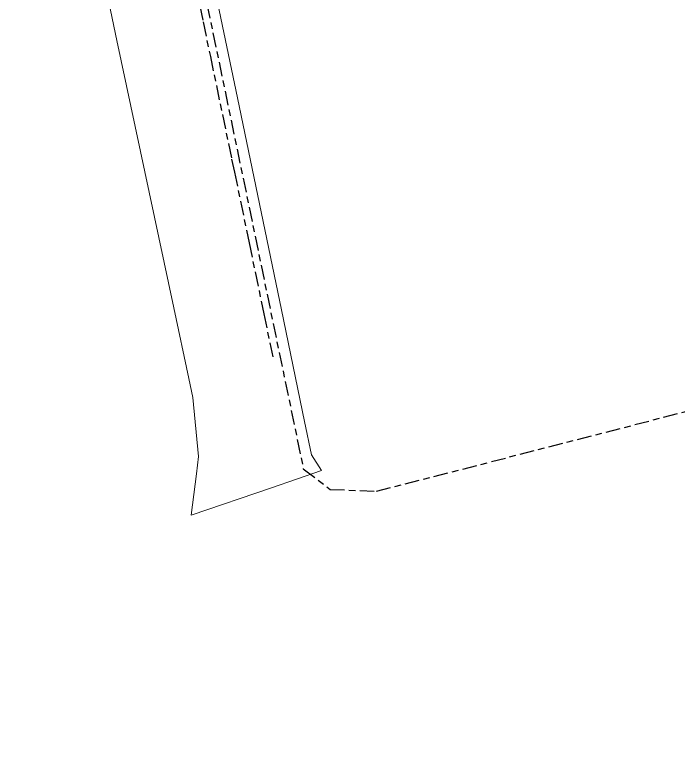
# Model space of a CAD drawing. Header units: metres. Extents: x 314590 to 317940, y 6263421 to 6264427.
# Drawn here: x 317067.9 to 317251.6, y 6263420.9 to 6263628.8 of the extents above; entities that cross this region are included whole.
import ezdxf

# ---------------------------------------------------------------- set-up
doc = ezdxf.new("R2010")
doc.units = ezdxf.units.M
doc.linetypes.add('Cable Exist UG', pattern=[8.2, 4, -1.2, 1.8, -1.2])
doc.layers.add('Cadastre Roads_SP_EXT', color=9, linetype='Continuous', lineweight=5)
doc.layers.add('Mains_HV_EXT', color=7, linetype='Continuous')

msp = doc.modelspace()

# ---------------------------------------------------------------- linework, layer by layer
at = {"layer": 'Cadastre Roads_SP_EXT', "linetype": 'Continuous'}
msp.add_lwpolyline([(317091.95, 6263641.32), (317096.08, 6263621.76), (317107.65, 6263567.31), (317111.8, 6263547.84), (317115.98, 6263528.33), (317117.09, 6263523.04), (317118.64, 6263506.77), (317118.05, 6263501.98), (317116.64, 6263490.54), (317138.86, 6263498.13), (317152.68, 6263502.86), (317149.92, 6263507.18), (317148, 6263516.45), (317141.62, 6263547.26), (317137.56, 6263566.82), (317133.49, 6263586.39), (317129.4, 6263605.96), (317124.85, 6263627.93), (317120.29, 6263649.9)], dxfattribs=at)
at = {"layer": 'Mains_HV_EXT', "linetype": 'Cable Exist UG'}
for points in [[(317067.88, 6263771.56), (317083.43, 6263698.8), (317106, 6263704.15), (317147.64, 6263503.37), (317155.07, 6263497.65), (317167.91, 6263497.15), (317443.51, 6263568.15), (317489.73, 6263577.96), (317492.13, 6263567.87), (317508.82, 6263570.57), (317525.32, 6263567.76), (317551.35, 6263551.05), (317601.82, 6263518.36), (317674.07, 6263469.2), (317678.37, 6263469.79), (317700.27, 6263463.92), (317747.74, 6263451.28), (317762.29, 6263444.27), (317799.46, 6263420.91), (317824.15, 6263459.68), (317848.58, 6263446.33), (317852.2, 6263447.41)], [(317115.67, 6263647.39), (317119.94, 6263626.9), (317121.92, 6263617.34), (317127.82, 6263588.96), (317127.82, 6263588.96), (317128.58, 6263585.38), (317132.66, 6263565.8), (317136.72, 6263546.24), (317139.3, 6263533.82)]]:
    msp.add_lwpolyline(points, dxfattribs=at)

doc.saveas('drawing.dxf')
